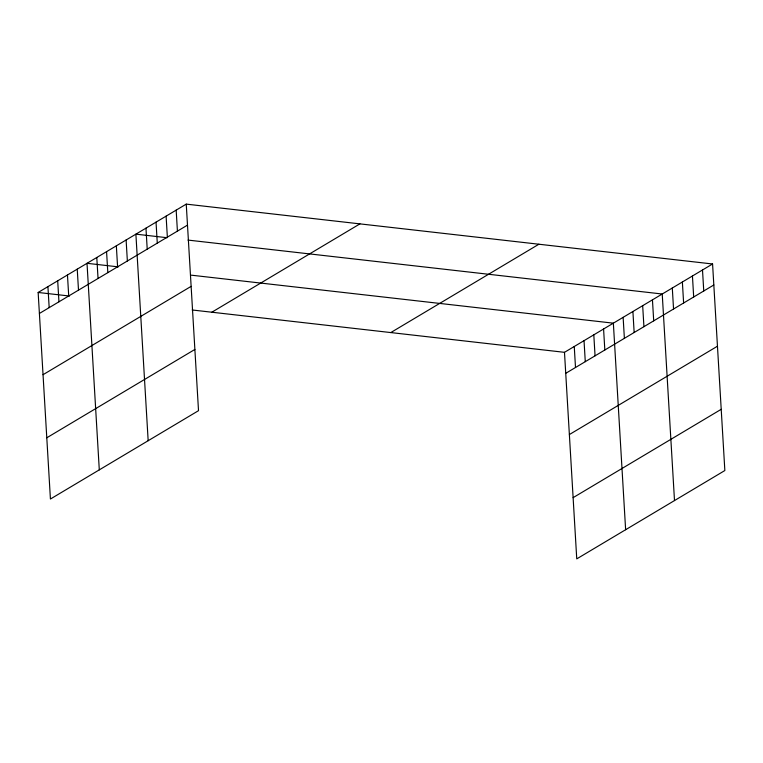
<?xml version="1.0" encoding="UTF-8"?>
<svg xmlns="http://www.w3.org/2000/svg" width="763" height="763" viewBox="0 0 763 763"><rect width="100%" height="100%" fill="white"/><g stroke="black" fill="none" stroke-linecap="round" stroke-linejoin="round"><path stroke-width="1.14" d="M186.248 204.122L198.514 410.675L50.425 499.021L38.15 292.467L186.248 204.122L712.575 263.979L724.85 470.533L576.752 558.878L564.486 352.325L712.575 263.979M39.399 313.469L187.488 225.123M43.033 374.7L191.132 286.354M211.837 312.22L359.936 223.874M46.781 437.79L194.88 349.444M390.79 332.573L538.888 244.227M565.736 373.326L713.825 284.981M569.37 434.557L717.468 346.211M573.118 497.648L721.216 409.302M167.154 237.713L135.89 234.155L148.165 440.718M188.003 240.087L662.227 294.013L674.502 500.576M118.284 266.869L87.02 263.311L99.295 469.865M191.236 275.166L613.357 323.169L625.631 529.722M38.15 292.467L69.414 296.015M192.152 309.978L564.486 352.325M702.504 269.988L703.753 290.989M692.442 275.996L693.681 296.998M682.37 281.995L683.619 302.997M672.298 288.004L673.548 309.005M652.451 299.849L653.7 320.851M642.675 305.677L643.924 326.678M632.909 311.504L634.148 332.506M623.133 317.341L624.382 338.343M603.581 328.996L604.83 349.998M593.805 334.833L595.054 355.835M584.029 340.66L585.278 361.662M574.262 346.488L575.502 367.489M176.177 210.13L177.417 231.132M166.105 216.139L167.355 237.14M156.034 222.138L157.283 243.139M145.962 228.147L147.211 249.148M126.114 239.992L127.364 260.994M116.348 245.82L117.588 266.821M106.572 251.647L107.821 272.649M96.796 257.484L98.045 278.485M77.244 269.139L78.494 290.14M67.468 274.976L68.718 295.977M57.702 280.803L58.942 301.805M47.926 286.63L49.175 307.632"/></g></svg>
